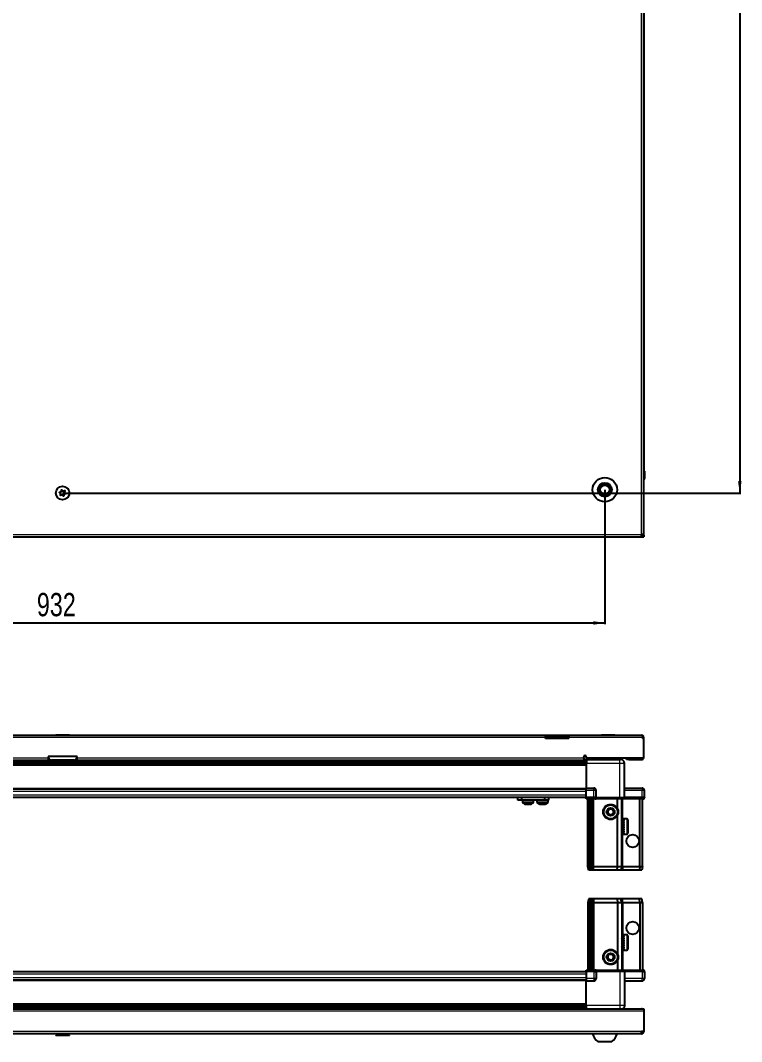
# Model space of a CAD drawing. Header units: millimetres. Extents: x -659 to 2301, y -260 to 1614.
# Drawn here: x -39 to 580, y -260 to 617 of the extents above; entities that cross this region are included whole.
import ezdxf

# ---------------------------------------------------------------- set-up
doc = ezdxf.new("R2010")
doc.units = ezdxf.units.MM
doc.layers.add('FORMAT', color=7, linetype='Continuous')
doc.styles.add('SLDTEXTSTYLE0', font='TXT', dxfattribs={"width": 0.75})
doc.dimstyles.new('SLDDIMSTYLE0', dxfattribs={"dimtxt": 20, "dimasz": 10, "dimexe": 0, "dimexo": 0.0625, "dimgap": 5, "dimtad": 2, "dimdec": 1, "dimrnd": 1e-09, "dimzin": 12, "dimdsep": 46, "dimtxsty": 'SLDTEXTSTYLE0', "dimsah": 1, "dimcen": 0.09, "dimadec": 0, "dimazin": 3, "dimtfac": 1, "dimtofl": 0, "dimtmove": 0, "dimatfit": 3, "dimfxl": 0, "dimfrac": 2, "dimtolj": 1, "dimtzin": 12, "dimarcsym": 0})

# ---------------------------------------------------------------- blocks, each defined once
blk = doc.blocks.new('_D_2')
at = {"layer": 'FORMAT'}
for p, q in [((-469.08, 214.32), (-469.08, 98.83)), ((462.92, 214.32), (462.92, 98.83)), ((-469.08, 99.83), (462.92, 99.83))]:
    blk.add_line(p, q, dxfattribs=at)
for points in [[(-469.08, 99.83), (-459.08, 98.29), (-459.08, 101.37)], [(462.92, 99.83), (452.92, 101.37), (452.92, 98.29)]]:
    blk.add_solid(points, dxfattribs=at)
at = {"layer": 'FORMAT', "insert": (-25.24, 125.61), "char_height": 20, "attachment_point": 1, "style": 'SLDTEXTSTYLE0'}
blk.add_mtext('932', dxfattribs=at)
blk = doc.blocks.new('_D_4')
at = {"layer": 'FORMAT'}
for p, q in [((-3.07, 1335.33), (579.92, 1335.33)), ((578.92, 1335.33), (578.92, 211.48)), ((-3.07, 211.48), (579.92, 211.48))]:
    blk.add_line(p, q, dxfattribs=at)
for points in [[(578.92, 1335.33), (577.38, 1325.33), (580.46, 1325.33)], [(578.92, 211.48), (580.46, 221.48), (577.38, 221.48)]]:
    blk.add_solid(points, dxfattribs=at)
at = {"layer": 'FORMAT', "insert": (553.14, 732.77), "char_height": 20, "attachment_point": 1, "rotation": 90, "style": 'SLDTEXTSTYLE0'}
blk.add_mtext('1123,9', dxfattribs=at)

msp = doc.modelspace()

# ---------------------------------------------------------------- linework, layer by layer
at = {"color": 8, "linetype": 'Continuous', "lineweight": 18}
for p, q in [((494.32, 175.93), (494.32, 1370.73)), ((496.42, 223.83), (496.92, 223.83)), ((-500.48, 175.93), (494.32, 175.93)), ((411.92, 1.38), (-418.08, 1.38)), ((421.92, 3.48), (421.92, 1.98)), ((495.42, 1.38), (431.92, 1.38)), ((-451.08, -15.92), (-15.58, -15.92)), ((-15.58, -17.52), (-14.24, -17.52)), ((8.08, -17.52), (9.42, -17.52)), ((9.42, -15.92), (444.92, -15.92)), ((444.92, -17.52), (446.92, -17.52)), ((483.42, -16.02), (483.42, -17.52)), ((494.32, -16.02), (494.32, -17.52)), ((446.92, -18.76), (-453.08, -18.76)), ((-453.08, -21.21), (446.92, -21.21)), ((446.92, -22.62), (-453.08, -22.62)), ((475.92, -21.02), (446.92, -21.02)), ((475.92, -50.02), (475.92, -21.02)), ((-453.08, -42.02), (446.92, -42.02)), ((453.42, -44.02), (453.42, -42.02)), ((494.92, -42.02), (494.92, -44.02)), ((-453.08, -44.67), (446.92, -44.67)), ((-453.08, -47.87), (446.92, -47.87)), ((453.42, -44.02), (446.92, -44.02)), ((446.92, -50.02), (446.92, -50.36)), ((453.42, -50.02), (453.42, -44.02)), ((455.42, -44.02), (453.42, -44.02)), ((453.42, -50.02), (453.42, -50.36)), ((453.42, -109.52), (453.42, -51.22)), ((455.62, -50.02), (455.62, -51.22)), ((475.92, -50.02), (475.92, -51.22)), ((478.42, -71.02), (478.42, -51.22)), ((494.92, -44.02), (479.92, -44.02)), ((480.12, -50.02), (480.12, -51.22)), ((494.92, -50.02), (494.92, -44.02)), ((496.92, -44.02), (494.92, -44.02)), ((494.92, -50.02), (494.92, -51.22)), ((394.33, -54.28), (392.12, -54.28)), ((394.44, -54.65), (392.32, -54.65)), ((401.62, -54.28), (394.33, -54.28)), ((401.43, -54.65), (394.44, -54.65)), ((401.48, -54.65), (401.43, -54.65)), ((401.67, -54.28), (401.62, -54.28)), ((412.13, -54.28), (404.62, -54.28)), ((412.01, -54.65), (404.82, -54.65)), ((413.93, -54.65), (412.01, -54.65)), ((414.12, -54.28), (412.13, -54.28)), ((481.82, -68.52), (481.82, -70.22)), ((481.82, -70.22), (481.82, -81.52)), ((478.42, -109.52), (478.42, -79.02)), ((453.42, -112.52), (453.42, -109.52)), ((478.42, -109.52), (478.42, -112.52)), ((453.42, -137.22), (453.42, -140.22)), ((453.42, -140.22), (453.42, -198.52)), ((478.42, -140.22), (478.42, -137.22)), ((478.42, -140.22), (478.42, -170.72)), ((481.82, -168.22), (481.82, -181.22)), ((478.42, -178.72), (478.42, -198.52)), ((453.42, -199.72), (453.42, -199.39)), ((453.42, -199.72), (453.42, -205.72)), ((455.62, -198.52), (455.62, -199.72)), ((475.92, -199.72), (475.92, -198.52)), ((475.92, -199.72), (475.92, -228.72)), ((480.12, -198.52), (480.12, -199.72)), ((494.92, -199.72), (494.92, -198.52)), ((494.92, -199.72), (494.92, -205.72)), ((446.92, -201.87), (-453.08, -201.87)), ((446.92, -205.07), (-453.08, -205.07)), ((446.92, -207.72), (-453.08, -207.72)), ((453.42, -205.72), (446.92, -205.72)), ((455.42, -205.72), (453.42, -205.72)), ((453.42, -205.72), (453.42, -207.72)), ((494.92, -205.72), (479.92, -205.72)), ((496.92, -205.72), (494.92, -205.72)), ((494.92, -207.72), (494.92, -205.72)), ((-453.08, -227.13), (446.92, -227.13)), ((496.42, -233.82), (-502.58, -233.82)), ((446.92, -228.54), (-453.08, -228.54)), ((-453.08, -230.99), (446.92, -230.99)), ((475.92, -228.72), (446.92, -228.72)), ((494.32, -231.72), (494.32, -231.62)), ((494.32, -251.12), (-500.48, -251.12))]:
    msp.add_line(p, q, dxfattribs=at)
at = {"color": 7, "linetype": 'Continuous', "lineweight": 25}
for p, q in [((496.42, 175.93), (496.42, 1370.73)), ((496.77, 230.33), (496.77, 1316.33)), ((496.42, 230.33), (496.92, 230.33)), ((496.92, 223.83), (496.92, 230.33)), ((496.92, 230.33), (496.92, 230.33)), ((496.92, 230.33), (496.92, 223.83)), ((496.42, 175.93), (494.32, 175.93)), ((494.32, 173.83), (494.32, 175.93)), ((496.42, 175.33), (496.42, 175.93)), ((-500.48, 173.83), (494.32, 173.83)), ((496.42, 175.33), (494.32, 175.33)), ((494.32, 173.83), (496.42, 173.83)), ((496.42, 175.33), (496.42, 173.83)), ((-418.08, 3.48), (411.92, 3.48)), ((-8.86, 3.78), (-8.86, 3.48)), ((-8.86, 3.78), (2.71, 3.78)), ((2.71, 3.48), (2.71, 3.78)), ((411.92, 1.38), (411.92, 3.48)), ((411.92, 3.48), (421.92, 3.48)), ((421.92, 1.98), (411.92, 1.98)), ((411.92, 0.48), (411.92, 1.38)), ((431.92, 0.48), (411.92, 0.48)), ((421.92, 3.48), (431.92, 3.48)), ((431.92, 1.98), (421.92, 1.98)), ((431.92, 3.48), (494.82, 3.48)), ((431.92, 3.48), (431.92, 1.38)), ((431.92, 0.48), (431.92, 1.38)), ((459.99, 3.78), (459.99, 3.48)), ((459.99, 3.78), (470.47, 3.78)), ((470.47, 3.78), (471.56, 3.78)), ((471.56, 3.48), (471.56, 3.78)), ((495.42, 1.38), (496.42, 1.38)), ((495.42, 1.38), (495.42, 0.48)), ((496.42, 0.48), (495.42, 0.48)), ((496.42, 0.48), (496.42, 1.38)), ((496.42, -16.02), (496.42, 0.48)), ((9.42, -15.02), (-15.58, -15.02)), ((-15.58, -15.02), (-15.58, -15.92)), ((-15.58, -15.92), (-15.58, -18.02)), ((9.42, -15.92), (9.42, -15.02)), ((9.42, -18.02), (9.42, -15.92)), ((444.92, -15.92), (444.92, -15.17)), ((444.92, -15.92), (444.92, -18.02)), ((446.92, -15.17), (446.92, -16.02)), ((446.92, -16.02), (446.92, -17.52)), ((446.92, -16.02), (496.42, -16.02)), ((446.92, -17.52), (475.92, -17.52)), ((447.07, -17.52), (447.07, -21.02)), ((449.67, -16.02), (449.67, -17.52)), ((476.17, -17.52), (476.17, -16.02)), ((481.42, -17.52), (481.42, -16.02)), ((483.42, -17.52), (481.42, -17.52)), ((483.42, -17.52), (494.32, -17.52)), ((446.92, -19.97), (-453.08, -19.97)), ((446.92, -20), (-453.08, -20)), ((-451.08, -18.02), (-15.58, -18.02)), ((-426.96, -18.17), (420.8, -18.17)), ((6.42, -18.02), (-12.58, -18.02)), ((9.42, -18.02), (444.92, -18.02)), ((415.42, -18.02), (415.42, -18.17)), ((415.54, -18.02), (415.54, -18.17)), ((415.72, -18.02), (415.72, -18.17)), ((416.22, -18.02), (416.22, -18.17)), ((416.62, -18.02), (416.62, -18.17)), ((417.47, -18.02), (417.47, -18.17)), ((418.04, -18.02), (418.04, -18.17)), ((419.15, -18.02), (419.15, -18.17)), ((419.84, -18.02), (419.84, -18.17)), ((420.8, -18.17), (421.1, -18.17)), ((421.1, -18.02), (421.1, -18.17)), ((421.1, -18.17), (421.11, -18.17)), ((421.11, -18.17), (421.84, -18.17)), ((421.37, -18.02), (421.37, -18.17)), ((421.84, -18.02), (421.84, -18.17)), ((421.84, -18.17), (423.14, -18.17)), ((423.04, -18.17), (446.92, -18.17)), ((423.14, -18.02), (423.14, -18.17)), ((423.23, -18.02), (423.23, -18.17)), ((423.85, -18.02), (423.85, -18.17)), ((425.05, -18.02), (425.05, -18.17)), ((425.68, -18.02), (425.68, -18.17)), ((426.66, -18.02), (426.66, -18.17)), ((427.13, -18.02), (427.13, -18.17)), ((427.8, -18.02), (427.8, -18.17)), ((428.08, -18.02), (428.08, -18.17)), ((428.37, -18.02), (428.37, -18.17)), ((428.42, -18.17), (428.42, -18.02)), ((428.42, -18.02), (428.42, -18.17)), ((446.92, -21.02), (446.92, -42.02)), ((479.92, -50.02), (479.92, -21.02)), ((-453.08, -42.67), (446.92, -42.67)), ((446.92, -44.02), (446.92, -42.02)), ((446.92, -42.02), (453.42, -42.02)), ((479.92, -42.02), (494.92, -42.02)), ((-453.08, -49.87), (446.92, -49.87)), ((388.27, -52.37), (388.27, -49.87)), ((391.27, -52.37), (388.27, -52.37)), ((391.27, -49.87), (391.27, -52.37)), ((411.47, -52.37), (391.27, -52.37)), ((392.12, -52.37), (392.12, -54.28)), ((401.62, -54.28), (401.62, -52.37)), ((401.67, -54.28), (401.67, -52.37)), ((404.62, -52.37), (404.62, -54.28)), ((411.47, -52.37), (411.47, -49.87)), ((414.47, -52.37), (411.47, -52.37)), ((414.12, -54.28), (414.12, -52.37)), ((414.47, -49.87), (414.47, -52.37)), ((446.92, -50.02), (446.92, -44.02)), ((446.92, -50.02), (453.42, -50.02)), ((446.92, -50.02), (446.92, -50.02)), ((446.92, -50.02), (446.92, -50.36)), ((453.42, -50.02), (446.92, -50.02)), ((446.92, -51.22), (446.92, -50.36)), ((446.92, -50.36), (446.92, -50.36)), ((446.92, -50.36), (453.42, -50.36)), ((454.75, -51.22), (446.92, -51.22)), ((448.42, -109.52), (448.42, -51.22)), ((449.92, -109.52), (449.92, -51.22)), ((451.42, -109.52), (451.42, -51.22)), ((452.42, -109.52), (452.42, -51.22)), ((455.42, -50.02), (453.42, -50.02)), ((454.75, -51.22), (455.42, -51.22)), ((455.42, -50.02), (455.42, -44.02)), ((455.42, -50.02), (455.42, -51.22)), ((455.42, -50.02), (455.62, -50.02)), ((455.62, -51.22), (455.42, -51.22)), ((455.62, -50.02), (475.92, -50.02)), ((475.92, -51.22), (455.62, -51.22)), ((473.92, -60.02), (473.92, -51.22)), ((475.92, -50.02), (479.92, -50.02)), ((479.92, -51.22), (475.92, -51.22)), ((477.42, -109.52), (477.42, -51.22)), ((479.92, -50.02), (479.92, -51.22)), ((479.92, -50.02), (480.12, -50.02)), ((480.12, -51.22), (479.92, -51.22)), ((480.12, -50.02), (494.92, -50.02)), ((494.92, -50.02), (480.12, -50.02)), ((494.92, -51.22), (480.12, -51.22)), ((492.92, -109.52), (492.92, -51.22)), ((496.92, -50.02), (494.92, -50.02)), ((494.92, -51.22), (496.42, -51.22)), ((495.42, -109.52), (495.42, -51.22)), ((496.42, -51.22), (496.92, -50.36)), ((496.92, -50.02), (496.92, -44.02)), ((496.92, -50.02), (496.92, -50.36)), ((473.92, -109.52), (473.92, -65.02)), ((481.82, -68.52), (478.92, -68.52)), ((478.92, -68.52), (478.92, -68.53)), ((479.42, -68.53), (478.92, -68.53)), ((478.92, -68.53), (478.92, -68.62)), ((478.92, -68.62), (478.92, -68.96)), ((479.42, -68.62), (478.92, -68.62)), ((479.42, -68.96), (478.92, -68.96)), ((478.92, -68.96), (478.92, -69.26)), ((478.92, -69.26), (478.92, -69.98)), ((479.42, -69.26), (478.92, -69.26)), ((479.42, -69.98), (478.92, -69.98)), ((478.92, -69.98), (478.92, -70.48)), ((479.42, -68.62), (479.42, -68.53)), ((479.42, -69.26), (479.42, -68.96)), ((479.42, -70.48), (479.42, -69.98)), ((482.62, -69.32), (482.62, -70.81)), ((477.46, -71.02), (477.42, -71.02)), ((477.94, -71.72), (477.46, -71.02)), ((477.46, -71.02), (477.46, -72.07)), ((477.46, -72.07), (477.46, -79.02)), ((477.46, -79.02), (477.94, -78.33)), ((478.42, -71.02), (477.94, -71.72)), ((477.94, -71.72), (477.94, -72.58)), ((477.94, -72.58), (477.94, -78.33)), ((477.94, -78.33), (478.42, -79.02)), ((478.42, -71.02), (478.42, -72.07)), ((478.42, -72.07), (478.42, -79.02)), ((478.92, -70.62), (478.82, -70.62)), ((478.82, -70.62), (478.82, -79.42)), ((478.92, -70.48), (478.92, -71.49)), ((479.42, -70.48), (478.92, -70.48)), ((479.42, -71.49), (478.92, -71.49)), ((478.92, -71.49), (478.92, -72.13)), ((478.92, -72.13), (478.92, -73.35)), ((479.42, -72.13), (478.92, -72.13)), ((479.42, -73.35), (478.92, -73.35)), ((478.92, -73.35), (478.92, -73.89)), ((479.42, -73.89), (478.92, -73.89)), ((478.92, -74.07), (478.92, -75.37)), ((479.42, -74.07), (478.92, -74.07)), ((479.42, -75.37), (478.92, -75.37)), ((479.42, -75.76), (478.92, -75.76)), ((478.92, -75.76), (478.92, -76.11)), ((479.42, -76.11), (478.92, -76.11)), ((478.92, -76.11), (478.92, -77.36)), ((479.42, -77.36), (478.92, -77.36)), ((478.92, -77.36), (478.92, -78.03)), ((478.92, -78.03), (478.92, -79.12)), ((479.42, -78.03), (478.92, -78.03)), ((479.42, -72.13), (479.42, -71.49)), ((479.42, -74.07), (479.42, -73.35)), ((479.42, -76.11), (479.42, -75.37)), ((479.42, -78.03), (479.42, -77.36)), ((482.62, -70.81), (482.62, -80.72)), ((477.42, -79.02), (477.46, -79.02)), ((478.82, -79.42), (478.92, -79.42)), ((479.42, -79.12), (478.92, -79.12)), ((478.92, -79.12), (478.92, -79.67)), ((478.92, -79.67), (478.92, -80.48)), ((479.42, -79.67), (478.92, -79.67)), ((479.42, -80.48), (478.92, -80.48)), ((478.92, -80.48), (478.92, -80.85)), ((478.92, -80.85), (478.92, -81.31)), ((479.42, -80.85), (478.92, -80.85)), ((479.42, -81.31), (478.92, -81.31)), ((478.92, -81.31), (478.92, -81.45)), ((478.92, -81.45), (478.92, -81.52)), ((479.42, -81.45), (478.92, -81.45)), ((478.92, -81.52), (481.82, -81.52)), ((479.42, -79.67), (479.42, -79.12)), ((479.42, -80.85), (479.42, -80.48)), ((479.42, -81.45), (479.42, -81.31)), ((448.42, -109.52), (449.92, -109.52)), ((449.23, -112.52), (448.42, -109.52)), ((450.38, -112.52), (449.23, -112.52)), ((449.92, -109.52), (451.42, -109.52)), ((450.38, -112.52), (449.92, -109.52)), ((450.88, -112.52), (450.38, -112.52)), ((450.88, -112.52), (451.42, -109.52)), ((451.62, -112.52), (450.88, -112.52)), ((451.42, -109.52), (452.42, -109.52)), ((451.62, -112.52), (452.42, -109.52)), ((453.42, -112.52), (451.62, -112.52)), ((452.42, -109.52), (453.42, -109.52)), ((453.42, -109.52), (473.92, -109.52)), ((473.59, -112.52), (453.42, -112.52)), ((473.59, -112.52), (473.92, -109.52)), ((476.62, -112.52), (473.59, -112.52)), ((473.92, -109.52), (477.42, -109.52)), ((477.42, -109.52), (476.62, -112.52)), ((478.42, -112.52), (476.62, -112.52)), ((477.42, -109.52), (478.42, -109.52)), ((478.42, -109.52), (492.92, -109.52)), ((492.77, -112.52), (478.42, -112.52)), ((492.92, -109.52), (492.77, -112.52)), ((494.62, -112.52), (492.77, -112.52)), ((492.92, -109.52), (495.42, -109.52)), ((495.42, -109.52), (494.62, -112.52)), ((449.23, -137.22), (448.42, -140.22)), ((448.42, -140.22), (449.92, -140.22)), ((448.42, -140.22), (448.42, -198.52)), ((450.38, -137.22), (449.23, -137.22)), ((450.38, -137.22), (449.92, -140.22)), ((449.92, -140.22), (451.42, -140.22)), ((449.92, -140.22), (449.92, -198.52)), ((450.88, -137.22), (450.38, -137.22)), ((450.88, -137.22), (451.42, -140.22)), ((451.62, -137.22), (450.88, -137.22)), ((451.42, -140.22), (452.42, -140.22)), ((451.42, -140.22), (451.42, -198.52)), ((451.62, -137.22), (452.42, -140.22)), ((453.42, -137.22), (451.62, -137.22)), ((452.42, -140.22), (452.42, -198.52)), ((452.42, -140.22), (453.42, -140.22)), ((473.59, -137.22), (453.42, -137.22)), ((453.42, -140.22), (473.92, -140.22)), ((473.59, -137.22), (473.92, -140.22)), ((476.62, -137.22), (473.59, -137.22)), ((473.92, -140.22), (477.42, -140.22)), ((473.92, -140.22), (473.92, -184.72)), ((477.42, -140.22), (476.62, -137.22)), ((478.42, -137.22), (476.62, -137.22)), ((477.42, -140.22), (477.42, -198.52)), ((477.42, -140.22), (478.42, -140.22)), ((492.77, -137.22), (478.42, -137.22)), ((478.42, -140.22), (492.92, -140.22)), ((492.92, -140.22), (492.77, -137.22)), ((494.62, -137.22), (492.77, -137.22)), ((492.92, -140.22), (495.42, -140.22)), ((492.92, -140.22), (492.92, -198.52)), ((495.42, -140.22), (494.62, -137.22)), ((495.42, -140.22), (495.42, -198.52)), ((477.46, -170.72), (477.42, -170.72)), ((477.94, -171.42), (477.46, -170.72)), ((477.46, -170.72), (477.46, -178.72)), ((478.42, -170.72), (477.94, -171.42)), ((477.94, -171.42), (477.94, -178.03)), ((478.42, -170.72), (478.42, -178.72)), ((478.92, -170.32), (478.82, -170.32)), ((478.82, -170.32), (478.82, -179.12)), ((481.82, -168.22), (478.92, -168.22)), ((479.42, -168.23), (478.92, -168.23)), ((478.92, -168.23), (478.92, -168.27)), ((478.92, -168.27), (478.92, -168.56)), ((479.42, -168.27), (478.92, -168.27)), ((479.42, -168.56), (478.92, -168.56)), ((478.92, -168.56), (478.92, -168.83)), ((479.42, -168.83), (478.92, -168.83)), ((478.92, -168.83), (478.92, -169.5)), ((479.42, -169.5), (478.92, -169.5)), ((478.92, -169.5), (478.92, -169.97)), ((478.92, -169.97), (478.92, -170.94)), ((479.42, -169.97), (478.92, -169.97)), ((479.42, -170.94), (478.92, -170.94)), ((478.92, -170.94), (478.92, -171.57)), ((478.92, -171.57), (478.92, -172.76)), ((479.42, -171.57), (478.92, -171.57)), ((479.42, -172.76), (478.92, -172.76)), ((478.92, -172.76), (478.92, -173.4)), ((479.42, -173.4), (478.92, -173.4)), ((478.92, -173.48), (478.92, -174.77)), ((479.42, -173.48), (478.92, -173.48)), ((479.42, -174.77), (478.92, -174.77)), ((479.42, -175.26), (478.92, -175.26)), ((478.92, -175.26), (478.92, -175.51)), ((479.42, -168.27), (479.42, -168.23)), ((479.42, -168.83), (479.42, -168.56)), ((479.42, -169.97), (479.42, -169.5)), ((479.42, -171.57), (479.42, -170.94)), ((479.42, -173.48), (479.42, -172.76)), ((479.42, -175.51), (479.42, -174.77)), ((482.62, -169.02), (482.62, -180.42)), ((477.42, -178.72), (477.46, -178.72)), ((477.46, -178.72), (477.94, -178.03)), ((477.94, -178.03), (478.42, -178.72)), ((478.82, -179.12), (478.92, -179.12)), ((478.92, -175.51), (478.92, -176.78)), ((479.42, -175.51), (478.92, -175.51)), ((479.42, -176.78), (478.92, -176.78)), ((478.92, -176.78), (478.92, -177.47)), ((478.92, -177.47), (478.92, -178.59)), ((479.42, -177.47), (478.92, -177.47)), ((479.42, -178.59), (478.92, -178.59)), ((478.92, -178.59), (478.92, -179.15)), ((478.92, -179.15), (478.92, -180.01)), ((479.42, -179.15), (478.92, -179.15)), ((479.42, -180.01), (478.92, -180.01)), ((478.92, -180.01), (478.92, -180.41)), ((478.92, -180.41), (478.92, -180.92)), ((479.42, -180.41), (478.92, -180.41)), ((479.42, -180.92), (478.92, -180.92)), ((478.92, -180.92), (478.92, -181.1)), ((478.92, -181.1), (478.92, -181.22)), ((479.42, -181.1), (478.92, -181.1)), ((478.92, -181.22), (481.82, -181.22)), ((479.42, -177.47), (479.42, -176.78)), ((479.42, -179.15), (479.42, -178.59)), ((479.42, -180.41), (479.42, -180.01)), ((479.42, -181.1), (479.42, -180.92)), ((473.92, -189.72), (473.92, -198.52)), ((446.92, -199.87), (-453.08, -199.87)), ((446.92, -198.52), (454.75, -198.52)), ((446.92, -199.39), (446.92, -198.52)), ((453.42, -199.39), (446.92, -199.39)), ((446.92, -199.72), (446.92, -199.39)), ((453.42, -199.72), (446.92, -199.72)), ((446.92, -199.72), (446.92, -205.72)), ((453.42, -199.72), (455.42, -199.72)), ((455.42, -199.72), (453.42, -199.72)), ((455.42, -198.52), (454.75, -198.52)), ((455.42, -199.72), (455.42, -198.52)), ((455.42, -198.52), (455.62, -198.52)), ((455.62, -199.72), (455.42, -199.72)), ((455.42, -199.72), (455.42, -205.72)), ((455.62, -198.52), (475.92, -198.52)), ((475.92, -199.72), (455.62, -199.72)), ((475.92, -198.52), (479.92, -198.52)), ((479.92, -199.72), (475.92, -199.72)), ((479.92, -199.72), (479.92, -198.52)), ((479.92, -198.52), (480.12, -198.52)), ((480.12, -199.72), (479.92, -199.72)), ((479.92, -199.72), (479.92, -228.72)), ((480.12, -198.52), (494.92, -198.52)), ((494.92, -199.72), (480.12, -199.72)), ((496.42, -198.52), (494.92, -198.52)), ((494.92, -199.72), (496.92, -199.72)), ((496.92, -199.39), (496.42, -198.52)), ((496.92, -199.39), (496.42, -198.52)), ((496.92, -199.72), (496.92, -199.39)), ((496.92, -199.72), (496.92, -199.39)), ((496.92, -199.72), (496.92, -199.72)), ((496.92, -199.72), (496.92, -205.72)), ((446.92, -207.07), (-453.08, -207.07)), ((446.92, -205.72), (446.92, -207.72)), ((446.92, -207.72), (453.42, -207.72)), ((446.92, -228.72), (446.92, -207.72)), ((479.92, -207.72), (494.92, -207.72)), ((-502.58, -231.72), (496.42, -231.72)), ((-453.08, -229.75), (446.92, -229.75)), ((-453.08, -229.78), (446.92, -229.78)), ((420.8, -231.57), (-426.96, -231.57)), ((415.43, -231.72), (415.43, -231.57)), ((415.6, -231.72), (415.6, -231.57)), ((415.81, -231.72), (415.81, -231.57)), ((416.37, -231.72), (416.37, -231.57)), ((416.79, -231.72), (416.79, -231.57)), ((417.68, -231.72), (417.68, -231.57)), ((418.27, -231.72), (418.27, -231.57)), ((419.41, -231.72), (419.41, -231.57)), ((420.11, -231.72), (420.11, -231.57)), ((421.39, -231.57), (420.8, -231.57)), ((421.39, -231.72), (421.39, -231.57)), ((421.39, -231.57), (421.39, -231.57)), ((422.12, -231.57), (421.39, -231.57)), ((421.56, -231.72), (421.56, -231.57)), ((422.06, -231.72), (422.06, -231.57)), ((422.12, -231.72), (422.12, -231.57)), ((423.04, -231.57), (422.12, -231.57)), ((422.12, -231.57), (422.12, -231.57)), ((446.92, -231.57), (423.04, -231.57)), ((423.41, -231.72), (423.41, -231.57)), ((424.12, -231.72), (424.12, -231.57)), ((425.3, -231.72), (425.3, -231.57)), ((425.9, -231.72), (425.9, -231.57)), ((426.85, -231.72), (426.85, -231.57)), ((427.3, -231.72), (427.3, -231.57)), ((427.92, -231.72), (427.92, -231.57)), ((428.16, -231.72), (428.16, -231.57)), ((428.4, -231.72), (428.4, -231.57)), ((428.42, -231.72), (428.42, -231.57)), ((481.42, -231.62), (481.42, -231.72)), ((481.42, -231.62), (494.32, -231.62)), ((496.42, -231.72), (496.42, -233.82)), ((496.42, -233.82), (496.42, -251.12)), ((494.32, -253.22), (-500.48, -253.22)), ((-7.88, -253.22), (-8.86, -254.21)), ((-8.86, -254.21), (-8.86, -254.72)), ((2.71, -254.21), (-8.86, -254.21)), ((2.71, -254.21), (1.72, -253.22)), ((2.71, -254.72), (2.71, -254.21)), ((496.42, -251.12), (494.32, -251.12)), ((494.32, -253.22), (494.32, -251.12)), ((2.71, -254.72), (-8.86, -254.72)), ((456.92, -259.82), (468.92, -259.82))]:
    msp.add_line(p, q, dxfattribs=at)
at = {"color": 7, "linetype": 'Continuous', "lineweight": 25, "flags": 128}
msp.add_lwpolyline([(494.96, -231.72), (494.73, -231.67), (494.32, -231.62)], dxfattribs=at)
at = {"color": 7, "linetype": 'Continuous', "lineweight": 25}
for centre, radius in [((462.92, 214.33), 10.5), ((462.92, 214.33), 6), ((-3.08, 211.48), 5.79), ((-3.08, 211.48), 1.85), ((462.92, 214.33), 3.9), ((467.92, -62.52), 6.5), ((467.92, -62.52), 3.46), ((486.92, -87.52), 5.5), ((486.92, -162.22), 5.5), ((467.92, -187.22), 6.5), ((467.92, -187.22), 3.46)]:
    msp.add_circle(centre, radius, dxfattribs=at)
at = {"color": 8, "linetype": 'Continuous', "lineweight": 18}
for centre in [(467.92, -62.52), (467.92, -187.22)]:
    msp.add_circle(centre, 5.7, dxfattribs=at)
at = {"color": 7, "linetype": 'Continuous', "lineweight": 25}
for centre, radius, start, end in [((494.92, 223.83), 2, 318.57492, 0), ((494.92, 223.83), 2, 318.59038, 0), ((462.92, 214.33), 4.62, 120, 180), ((462.92, 214.33), 4.62, 180, 240), ((462.92, 214.33), 4.62, 60, 120), ((462.92, 214.33), 4.62, 0, 60), ((462.92, 214.33), 4.62, 300, 0), ((462.92, 214.33), 4.62, 240, 300), ((-12.58, -15.02), 3, 180, 270), ((6.42, -15.02), 3, 270, 0), ((445.92, -15.17), 1, 0, 180), ((494.32, -15.42), 2.1, 270, 343.39845), ((453.42, -44.02), 2, 0, 90), ((494.92, -44.02), 2, 0, 90), ((392.57, -54.28), 0.45, 180, 235.28209), ((396.87, -48.07), 8, 235.28209, 259.05401), ((396.87, -48.07), 8, 280.84597, 304.71791), ((396.92, -48.07), 8, 280.92113, 304.71791), ((401.17, -54.28), 0.45, 304.71791, 0), ((401.22, -54.28), 0.45, 304.71791, 0), ((405.07, -54.28), 0.45, 180, 235.28209), ((409.37, -48.07), 8, 235.28209, 258.92302), ((409.37, -48.07), 8, 280.93918, 304.71791), ((413.67, -54.28), 0.45, 304.71791, 0), ((467.92, -62.52), 2.5, 118.29497, 178.29497), ((467.92, -62.52), 2.5, 58.29497, 118.29497), ((467.92, -62.52), 2.5, 358.29497, 58.29497), ((467.92, -62.52), 2.5, 178.29497, 238.29497), ((467.92, -62.52), 2.5, 238.29497, 298.29497), ((467.92, -62.52), 2.5, 298.29497, 358.29497), ((481.82, -69.32), 0.8, 0, 90), ((478.42, -70.62), 0.4, 270, 0), ((478.42, -79.42), 0.4, 360, 90), ((481.82, -80.72), 0.8, 270, 0), ((478.42, -170.32), 0.4, 270, 0), ((481.82, -169.02), 0.8, 0, 90), ((478.42, -179.12), 0.4, 360, 90), ((481.82, -180.42), 0.8, 270, 0), ((467.92, -187.22), 2.5, 134.67671, 194.67671), ((467.92, -187.22), 2.5, 194.67671, 254.67671), ((467.92, -187.22), 2.5, 74.67671, 134.67671), ((467.92, -187.22), 2.5, 254.67671, 314.67671), ((467.92, -187.22), 2.5, 14.67671, 74.67671), ((467.92, -187.22), 2.5, 314.67671, 14.67671), ((453.42, -205.72), 2, 270, 0), ((494.92, -205.72), 2, 270, 0), ((463.95, -250.2), 11.91, 194.70035, 233.8734), ((461.9, -250.2), 11.91, 306.1266, 345.29965), ((494.32, -251.12), 2.1, 270, 0), ((494.32, -251.12), 0.6, 270, 0)]:
    msp.add_arc(centre, radius, start, end, dxfattribs=at)
for centre, start_param, end_param in [((453.42, -53.82), 5.560451, 6.283185), ((453.42, -195.93), 3.141593, 3.864327)]:
    msp.add_ellipse(centre, major_axis=(0, 3.46), ratio=0.57735, start_param=start_param, end_param=end_param, dxfattribs=at)
for points, knots in [([(-0.35, 210.84), (-0.35, 210.85), (-0.35, 210.88), (-0.38, 210.93), (-0.46, 211.04), (-0.76, 211.29), (-1.17, 211.65), (-1.37, 212.25), (-1.29, 212.76), (-1.18, 213.13), (-1.13, 213.37), (-1.13, 213.46), (-1.14, 213.5), (-1.16, 213.53), (-1.19, 213.54), (-1.26, 213.55), (-1.53, 213.49), (-1.97, 213.31), (-2.67, 213.21), (-3.25, 213.61), (-3.57, 213.97), (-3.78, 214.14), (-3.84, 214.16), (-3.87, 214.17), (-3.9, 214.15), (-3.93, 214.13), (-3.95, 214.09), (-3.98, 214.02), (-4.04, 213.8), (-4.11, 213.42), (-4.26, 212.93), (-4.71, 212.48), (-5.24, 212.35), (-5.61, 212.25), (-5.75, 212.19), (-5.79, 212.15), (-5.81, 212.12), (-5.8, 212.08), (-5.78, 212.03), (-5.69, 211.92), (-5.4, 211.66), (-4.99, 211.31), (-4.78, 210.71), (-4.87, 210.2), (-4.98, 209.83), (-5.03, 209.59), (-5.03, 209.5), (-5.01, 209.46), (-4.99, 209.43), (-4.96, 209.42), (-4.89, 209.41), (-4.63, 209.47), (-4.19, 209.65), (-3.49, 209.75), (-2.9, 209.34), (-2.59, 208.99), (-2.38, 208.82), (-2.31, 208.8), (-2.28, 208.79), (-2.25, 208.81), (-2.23, 208.83), (-2.2, 208.87), (-2.17, 208.94), (-2.12, 209.16), (-2.05, 209.54), (-1.9, 210.03), (-1.44, 210.47), (-0.92, 210.61), (-0.54, 210.71), (-0.4, 210.77), (-0.36, 210.81), (-0.36, 210.83), (-0.35, 210.84)], [0, 0, 0, 0, 0.002009, 0.00442, 0.009365, 0.025528, 0.067705, 0.095786, 0.124646, 0.150342, 0.160519, 0.163394, 0.165697, 0.167245, 0.168874, 0.17077, 0.178606, 0.211994, 0.249994, 0.287995, 0.321383, 0.329219, 0.331115, 0.332744, 0.334292, 0.336217, 0.338535, 0.341318, 0.349662, 0.375358, 0.404217, 0.432298, 0.474475, 0.490639, 0.496669, 0.49844, 0.5, 0.502009, 0.50442, 0.509365, 0.525528, 0.567705, 0.595786, 0.624646, 0.650342, 0.660519, 0.663394, 0.665697, 0.667245, 0.668874, 0.67077, 0.678606, 0.711994, 0.749994, 0.787995, 0.821383, 0.829219, 0.831115, 0.832744, 0.834292, 0.836217, 0.838535, 0.841318, 0.849662, 0.875358, 0.904217, 0.932298, 0.974475, 0.990639, 0.996669, 0.99844, 1, 1, 1, 1]), ([(458.3, 214.33), (458.63, 214.9), (459.2, 215.88), (460.02, 217.31), (460.43, 218.02), (460.61, 218.33)], [0, 0, 0, 0, 0.439131, 0.751378, 1, 1, 1, 1]), ([(460.61, 210.33), (460.28, 210.9), (459.72, 211.88), (458.89, 213.31), (458.49, 214.02), (458.3, 214.33)], [0, 0, 0, 0, 0.439131, 0.751378, 1, 1, 1, 1]), ([(460.61, 218.33), (460.81, 218.33), (461.52, 218.33), (462.83, 218.33), (464.22, 218.33), (464.96, 218.33), (465.23, 218.33)], [0, 0, 0, 0, 0.139329, 0.48527, 0.816356, 1, 1, 1, 1]), ([(465.23, 218.33), (465.56, 217.76), (466.13, 216.78), (466.95, 215.35), (467.36, 214.64), (467.54, 214.33)], [0, 0, 0, 0, 0.439131, 0.751378, 1, 1, 1, 1]), ([(467.54, 214.33), (467.21, 213.76), (466.64, 212.78), (465.82, 211.35), (465.41, 210.64), (465.23, 210.33)], [0, 0, 0, 0, 0.439131, 0.751378, 1, 1, 1, 1]), ([(465.23, 210.33), (464.96, 210.33), (464.22, 210.33), (462.83, 210.33), (461.52, 210.33), (460.81, 210.33), (460.61, 210.33)], [0, 0, 0, 0, 0.183644, 0.51473, 0.860671, 1, 1, 1, 1]), ([(494.82, 3.48), (494.87, 3.45), (494.96, 3.4), (495.09, 3), (495.22, 2.45), (495.33, 1.87), (495.4, 1.5), (495.42, 1.38)], [0, 0, 0, 0, 0.230255, 0.448522, 0.666786, 0.88505, 1, 1, 1, 1]), ([(496.42, 1.38), (496.4, 1.63), (496.34, 2.12), (495.95, 2.76), (495.43, 3.22), (495.01, 3.34), (494.82, 3.4)], [0, 0, 0, 0, 0.272554, 0.530916, 0.789275, 1, 1, 1, 1]), ([(446.92, -21.02), (446.92, -20.63), (446.92, -19.84), (446.92, -18.8), (446.92, -18), (446.92, -17.58), (446.92, -17.54), (446.92, -17.52)], [0, 0, 0, 0, 0.2146939, 0.4293877, 0.6440816, 0.8587754, 1, 1, 1, 1]), ([(475.92, -17.52), (475.99, -17.52), (476.12, -17.52), (476.28, -17.52), (476.4, -17.52), (476.41, -17.52), (476.42, -17.52)], [0, 0, 0, 0, 0.249394, 0.500333, 0.750167, 1, 1, 1, 1]), ([(479.92, -21.02), (479.88, -20.58), (479.8, -19.91), (479.37, -19.09), (478.92, -18.53), (478.35, -18.08), (477.54, -17.64), (476.86, -17.57), (476.42, -17.52)], [0, 0, 0, 0, 0.2394568, 0.3683607, 0.5, 0.6316393, 0.7605432, 1, 1, 1, 1]), ([(395.36, -55.93), (395.35, -55.93), (395.31, -55.92), (395.1, -55.86), (394.94, -55.79), (394.88, -55.77), (394.87, -55.76), (394.87, -55.75), (394.88, -55.75), (394.9, -55.75), (394.95, -55.76), (395.18, -55.82), (395.5, -55.88), (395.88, -55.93), (396.16, -55.94), (396.42, -55.9), (396.56, -55.83), (396.69, -55.77), (396.74, -55.76), (396.77, -55.75), (396.79, -55.75), (396.81, -55.75), (396.85, -55.76), (396.98, -55.81), (397.13, -55.88), (397.39, -55.93), (397.74, -55.93), (398.11, -55.89), (398.45, -55.82), (398.67, -55.77), (398.75, -55.75), (398.77, -55.75), (398.78, -55.75), (398.79, -55.76), (398.77, -55.77), (398.61, -55.85), (398.36, -55.93), (398.38, -55.93), (398.38, -55.93)], [0, 0, 0, 0, 0.0245191, 0.1059739, 0.1338421, 0.1478185, 0.1535531, 0.1564027, 0.1592796, 0.1617801, 0.1664773, 0.1816483, 0.2541107, 0.3009981, 0.3355791, 0.3791917, 0.4620214, 0.4826759, 0.486455, 0.4902707, 0.4928167, 0.4953568, 0.4997844, 0.513427, 0.5769545, 0.6409725, 0.679017, 0.7313711, 0.7890832, 0.8180386, 0.8216661, 0.824546, 0.8274502, 0.8308045, 0.8371581, 0.8638539, 0.9698659, 1, 1, 1, 1]), ([(407.84, -55.93), (407.86, -55.93), (407.9, -55.94), (407.85, -55.92), (407.73, -55.87), (407.62, -55.82), (407.57, -55.79), (407.54, -55.77), (407.53, -55.76), (407.53, -55.75), (407.53, -55.75), (407.54, -55.75), (407.54, -55.75)], [0, 0, 0, 0, 0.117513, 0.319182, 0.655587, 0.780657, 0.858887, 0.909792, 0.960055, 0.979586, 0.994792, 1, 1, 1, 1]), ([(407.54, -55.75), (407.54, -55.75), (407.56, -55.75), (407.6, -55.76), (407.75, -55.79), (408.04, -55.86), (408.4, -55.92), (408.73, -55.94), (409.06, -55.92), (409.26, -55.86), (409.43, -55.79), (409.5, -55.77), (409.55, -55.76), (409.57, -55.75), (409.59, -55.75), (409.62, -55.75), (409.66, -55.76), (409.77, -55.82), (409.87, -55.88), (410.08, -55.93), (410.32, -55.94), (410.71, -55.9), (411.07, -55.83), (411.33, -55.77), (411.39, -55.76), (411.41, -55.75), (411.42, -55.75), (411.43, -55.75), (411.42, -55.76), (411.32, -55.81), (411.1, -55.88), (410.88, -55.93), (410.88, -55.93), (410.87, -55.93)], [0, 0, 0, 0, 0.0033506, 0.0080628, 0.021119, 0.0794763, 0.1490118, 0.1929925, 0.2373326, 0.3338878, 0.3669223, 0.3834897, 0.3902874, 0.3936653, 0.3970754, 0.4000395, 0.4056074, 0.423591, 0.5094867, 0.5650663, 0.606058, 0.6577556, 0.7559406, 0.7804241, 0.7849037, 0.7894268, 0.7924448, 0.7954558, 0.8007042, 0.816876, 0.8921804, 0.9680663, 1, 1, 1, 1]), ([(465.38, -63.89), (465.4, -63.38), (465.42, -62.41), (465.45, -61.45), (465.47, -61.01)], [0, 0, 0, 0, 0.5346859, 1, 1, 1, 1]), ([(465.47, -61.01), (465.92, -60.76), (466.77, -60.31), (467.62, -59.85), (468.01, -59.64)], [0, 0, 0, 0, 0.534686, 1, 1, 1, 1]), ([(468.01, -59.64), (468.11, -59.71), (468.62, -60.02), (469.47, -60.54), (470.17, -60.98), (470.46, -61.16)], [0, 0, 0, 0, 0.1331247, 0.6370994, 1, 1, 1, 1]), ([(470.46, -61.16), (470.45, -61.67), (470.42, -62.64), (470.39, -63.6), (470.38, -64.04)], [0, 0, 0, 0, 0.534686, 1, 1, 1, 1]), ([(467.84, -65.41), (467.54, -65.23), (466.84, -64.8), (466, -64.27), (465.49, -63.96), (465.38, -63.89)], [0, 0, 0, 0, 0.362901, 0.866875, 1, 1, 1, 1]), ([(470.38, -64.04), (469.92, -64.29), (469.07, -64.74), (468.23, -65.2), (467.84, -65.41)], [0, 0, 0, 0, 0.534686, 1, 1, 1, 1]), ([(465.14, -186.46), (465.51, -186.1), (466.19, -185.42), (466.87, -184.75), (467.19, -184.43)], [0, 0, 0, 0, 0.5346859, 1, 1, 1, 1]), ([(465.87, -189.25), (465.78, -188.92), (465.57, -188.12), (465.32, -187.16), (465.17, -186.58), (465.14, -186.46)], [0, 0, 0, 0, 0.362901, 0.866875, 1, 1, 1, 1]), ([(468.65, -190.02), (468.16, -189.88), (467.23, -189.63), (466.3, -189.37), (465.87, -189.25)], [0, 0, 0, 0, 0.534686, 1, 1, 1, 1]), ([(467.19, -184.43), (467.69, -184.57), (468.62, -184.82), (469.54, -185.08), (469.98, -185.2)], [0, 0, 0, 0, 0.534686, 1, 1, 1, 1]), ([(470.71, -187.99), (470.34, -188.35), (469.65, -189.03), (468.97, -189.7), (468.65, -190.02)], [0, 0, 0, 0, 0.534686, 1, 1, 1, 1]), ([(469.98, -185.2), (470.01, -185.32), (470.16, -185.9), (470.41, -186.86), (470.62, -187.65), (470.71, -187.99)], [0, 0, 0, 0, 0.133125, 0.637099, 1, 1, 1, 1]), ([(446.92, -228.72), (446.92, -229.12), (446.92, -229.91), (446.92, -230.93), (446.92, -231.56), (446.92, -231.71), (446.92, -231.72)], [0, 0, 0, 0, 0.32552, 0.65104, 0.97656, 1, 1, 1, 1]), ([(479.92, -228.72), (479.88, -229.16), (479.8, -229.84), (479.37, -230.66), (478.91, -231.21), (478.51, -231.57), (478.25, -231.7), (478.2, -231.72)], [0, 0, 0, 0, 0.363018, 0.558438, 0.758004, 0.95757, 1, 1, 1, 1])]:
    msp.add_open_spline(points, degree=3, knots=knots, dxfattribs=at)
at = {"color": 8, "linetype": 'Continuous', "lineweight": 18}
for points, knots in [([(475.92, -21.02), (475.92, -20.58), (475.92, -19.91), (475.92, -19.09), (475.92, -18.53), (475.92, -18.08), (475.92, -17.64), (475.92, -17.57), (475.92, -17.52)], [0, 0, 0, 0, 0.239457, 0.368361, 0.5, 0.631639, 0.760543, 1, 1, 1, 1]), ([(475.92, -228.72), (475.92, -229.16), (475.92, -229.84), (475.92, -230.66), (475.92, -231.21), (475.92, -231.57), (475.92, -231.7), (475.92, -231.72)], [0, 0, 0, 0, 0.363018, 0.558438, 0.758004, 0.95757, 1, 1, 1, 1])]:
    msp.add_open_spline(points, degree=3, knots=knots, dxfattribs=at)
for points in [[(479.92, -21.02), (479.86, -21.02), (479.74, -21.02), (478.82, -21.02), (477.49, -21.02), (476.45, -21.02), (475.92, -21.02)], [(479.92, -228.72), (479.86, -228.72), (479.74, -228.72), (478.82, -228.72), (477.49, -228.72), (476.45, -228.72), (475.92, -228.72)]]:
    msp.add_open_spline(points, degree=3, dxfattribs=at)

# ---------------------------------------------------------------- dimensions: what is measured, and where the dimension line sits
at = {"layer": 'FORMAT'}
dim = msp.add_linear_dim(base=(578.92274493, 211.47958773), p1=(-3.07761197, 1335.32958773), p2=(-3.07761197, 211.47958773), angle=90, dimstyle='SLDDIMSTYLE0', dxfattribs=at)
dim.commit()
dim.dimension.update_dxf_attribs({"geometry": '_D_4', "text_midpoint": (578.92274493, 773.40458773), "dimtype": 160})
dim = msp.add_linear_dim(base=(462.92, 99.83), p1=(-469.08, 214.33), p2=(462.92, 214.33), dimstyle='SLDDIMSTYLE0', dxfattribs=at)
dim.commit()
dim.dimension.update_dxf_attribs({"geometry": '_D_2', "text_midpoint": (-3.08, 99.83), "dimtype": 160})

doc.saveas('drawing.dxf')
